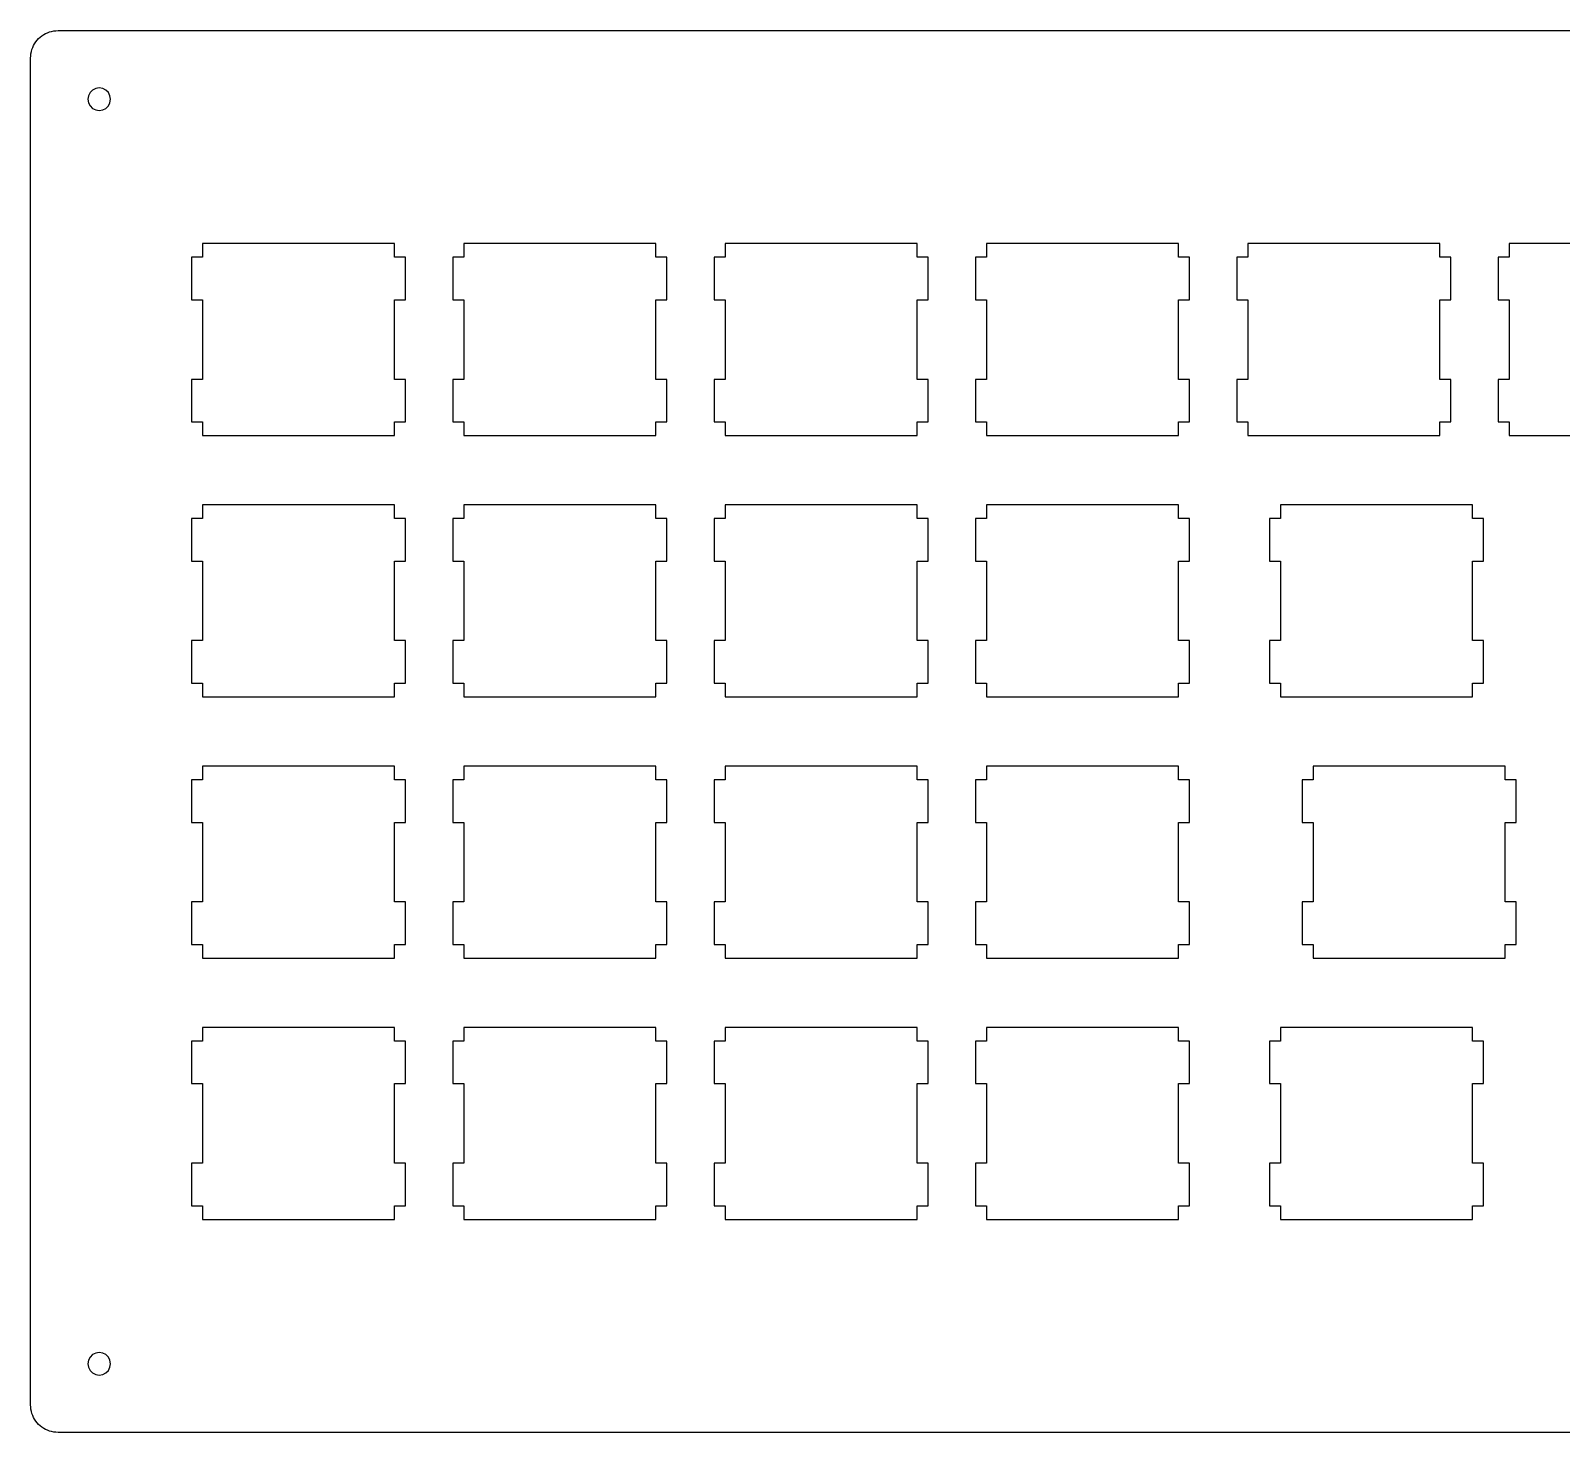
# Model space of a CAD drawing. Extents: x 0 to 334, y 0 to 103.
# Drawn here: x 0.1 to 111.7, y 0.4 to 102.6 of the extents above; entities that cross this region are included whole.
import ezdxf

# ---------------------------------------------------------------- set-up
doc = ezdxf.new("R2010")
doc.units = 0
doc.layers.get('0').update_dxf_attribs({"linetype": 'CONTINUOUS'})

msp = doc.modelspace()

# ---------------------------------------------------------------- linework, layer by layer
at = {"color": 0}
for p, q in [((0.31282, 101.471), (0.38999, 101.608)), ((0.38999, 101.608), (0.4768, 101.739)), ((0.4768, 101.739), (0.57464, 101.862)), ((0.57464, 101.862), (0.68075, 101.977)), ((0.68075, 101.977), (0.79651, 102.084)), ((0.79651, 102.084), (0.91915, 102.181)), ((0.91915, 102.181), (1.05006, 102.269)), ((1.05006, 102.269), (1.18787, 102.345)), ((1.18787, 102.345), (1.32981, 102.41)), ((1.32981, 102.41), (1.47588, 102.465)), ((1.47588, 102.465), (1.62884, 102.508)), ((1.62884, 102.508), (1.7818, 102.538)), ((1.7818, 102.538), (1.9389, 102.556)), ((1.9389, 102.556), (2.096, 102.563)), ((2.096, 102.563), (332.421, 102.563)), ((0.09508, 100.562), (0.10197, 100.719)), ((0.09508, 2.36196), (0.09508, 100.562)), ((0.10197, 100.719), (0.11989, 100.876)), ((0.11989, 100.876), (0.15021, 101.03)), ((0.15021, 101.03), (0.19293, 101.182)), ((0.19293, 101.182), (0.24805, 101.328)), ((0.24805, 101.328), (0.31282, 101.471)), ((4.61091, 98.2306), (4.42764, 98.0475)), ((4.84106, 98.3477), (4.61091, 98.2306)), ((5.09598, 98.388), (4.84106, 98.3477)), ((5.34956, 98.3477), (5.09598, 98.388)), ((5.57967, 98.2306), (5.34956, 98.3477)), ((5.76294, 98.0475), (5.57967, 98.2306)), ((4.31052, 97.8172), (4.27055, 97.5625)), ((4.27055, 97.5625), (4.31052, 97.3088)), ((4.42764, 98.0475), (4.31052, 97.8172)), ((4.31052, 97.3088), (4.42764, 97.0788)), ((5.8801, 97.8172), (5.76294, 98.0475)), ((5.76294, 97.0788), (5.8801, 97.3088)), ((5.92007, 97.5625), (5.8801, 97.8172)), ((5.8801, 97.3088), (5.92007, 97.5625)), ((4.42764, 97.0788), (4.61091, 96.8954)), ((4.61091, 96.8954), (4.84106, 96.7782)), ((4.84106, 96.7782), (5.09598, 96.7384)), ((5.09598, 96.7384), (5.34956, 96.7782)), ((5.34956, 96.7782), (5.57967, 96.8954)), ((5.57967, 96.8954), (5.76294, 97.0788)), ((12.6201, 86.0379), (11.8194, 86.0379)), ((11.8194, 86.0379), (11.8194, 82.9374)), ((12.6201, 87.0384), (12.6201, 86.0379)), ((26.6209, 87.0384), (12.6201, 87.0384)), ((26.6209, 86.0379), (26.6209, 87.0384)), ((27.4188, 86.0379), (26.6209, 86.0379)), ((27.4188, 82.9374), (27.4188, 86.0379)), ((31.6701, 86.0379), (30.8708, 86.0379)), ((30.8708, 86.0379), (30.8708, 82.9374)), ((31.6701, 87.0384), (31.6701, 86.0379)), ((45.671, 87.0384), (31.6701, 87.0384)), ((45.671, 86.0379), (45.671, 87.0384)), ((46.4704, 86.0379), (45.671, 86.0379)), ((46.4704, 82.9374), (46.4704, 86.0379)), ((50.7199, 86.0379), (49.9209, 86.0379)), ((49.9209, 86.0379), (49.9209, 82.9374)), ((50.7199, 87.0384), (50.7199, 86.0379)), ((64.721, 87.0384), (50.7199, 87.0384)), ((64.721, 86.0379), (64.721, 87.0384)), ((65.5204, 86.0379), (64.721, 86.0379)), ((65.5204, 82.9374), (65.5204, 86.0379)), ((69.7699, 86.0379), (68.9709, 86.0379)), ((68.9709, 86.0379), (68.9709, 82.9374)), ((69.7699, 87.0384), (69.7699, 86.0379)), ((83.771, 87.0384), (69.7699, 87.0384)), ((83.771, 86.0379), (83.771, 87.0384)), ((84.5704, 86.0379), (83.771, 86.0379)), ((84.5704, 82.9374), (84.5704, 86.0379)), ((88.8199, 86.0379), (88.0209, 86.0379)), ((88.0209, 86.0379), (88.0209, 82.9374)), ((88.8199, 87.0384), (88.8199, 86.0379)), ((102.821, 87.0384), (88.8199, 87.0384)), ((102.821, 86.0379), (102.821, 87.0384)), ((103.619, 86.0379), (102.821, 86.0379)), ((103.619, 82.9374), (103.619, 86.0379)), ((107.87, 86.0379), (107.071, 86.0379)), ((107.071, 86.0379), (107.071, 82.9374)), ((107.87, 87.0384), (107.87, 86.0379)), ((121.87, 87.0384), (107.87, 87.0384)), ((11.8194, 82.9374), (12.6201, 82.9374)), ((12.6201, 82.9374), (12.6201, 77.1384)), ((26.6209, 77.1384), (26.6209, 82.9374)), ((26.6209, 82.9374), (27.4188, 82.9374)), ((30.8708, 82.9374), (31.6701, 82.9374)), ((31.6701, 82.9374), (31.6701, 77.1384)), ((45.671, 77.1384), (45.671, 82.9374)), ((45.671, 82.9374), (46.4704, 82.9374)), ((49.9209, 82.9374), (50.7199, 82.9374)), ((50.7199, 82.9374), (50.7199, 77.1384)), ((64.721, 77.1384), (64.721, 82.9374)), ((64.721, 82.9374), (65.5204, 82.9374)), ((68.9709, 82.9374), (69.7699, 82.9374)), ((69.7699, 82.9374), (69.7699, 77.1384)), ((83.771, 77.1384), (83.771, 82.9374)), ((83.771, 82.9374), (84.5704, 82.9374)), ((88.0209, 82.9374), (88.8199, 82.9374)), ((88.8199, 82.9374), (88.8199, 77.1384)), ((102.821, 77.1384), (102.821, 82.9374)), ((102.821, 82.9374), (103.619, 82.9374)), ((107.071, 82.9374), (107.87, 82.9374)), ((107.87, 82.9374), (107.87, 77.1384)), ((12.6201, 77.1384), (11.8194, 77.1384)), ((11.8194, 77.1384), (11.8194, 74.0378)), ((27.4188, 77.1384), (26.6209, 77.1384)), ((27.4188, 74.0378), (27.4188, 77.1384)), ((31.6701, 77.1384), (30.8708, 77.1384)), ((30.8708, 77.1384), (30.8708, 74.0378)), ((46.4704, 77.1384), (45.671, 77.1384)), ((46.4704, 74.0378), (46.4704, 77.1384)), ((50.7199, 77.1384), (49.9209, 77.1384)), ((49.9209, 77.1384), (49.9209, 74.0378)), ((65.5204, 77.1384), (64.721, 77.1384)), ((65.5204, 74.0378), (65.5204, 77.1384)), ((69.7699, 77.1384), (68.9709, 77.1384)), ((68.9709, 77.1384), (68.9709, 74.0378)), ((84.5704, 77.1384), (83.771, 77.1384)), ((84.5704, 74.0378), (84.5704, 77.1384)), ((88.8199, 77.1384), (88.0209, 77.1384)), ((88.0209, 77.1384), (88.0209, 74.0378)), ((103.619, 77.1384), (102.821, 77.1384)), ((103.619, 74.0378), (103.619, 77.1384)), ((107.87, 77.1384), (107.071, 77.1384)), ((107.071, 77.1384), (107.071, 74.0378)), ((11.8194, 74.0378), (12.6201, 74.0378)), ((12.6201, 74.0378), (12.6201, 73.0373)), ((26.6209, 73.0373), (26.6209, 74.0378)), ((26.6209, 74.0378), (27.4188, 74.0378)), ((30.8708, 74.0378), (31.6701, 74.0378)), ((31.6701, 74.0378), (31.6701, 73.0373)), ((45.671, 73.0373), (45.671, 74.0378)), ((45.671, 74.0378), (46.4704, 74.0378)), ((49.9209, 74.0378), (50.7199, 74.0378)), ((50.7199, 74.0378), (50.7199, 73.0373)), ((64.721, 73.0373), (64.721, 74.0378)), ((64.721, 74.0378), (65.5204, 74.0378)), ((68.9709, 74.0378), (69.7699, 74.0378)), ((69.7699, 74.0378), (69.7699, 73.0373)), ((83.771, 73.0373), (83.771, 74.0378)), ((83.771, 74.0378), (84.5704, 74.0378)), ((88.0209, 74.0378), (88.8199, 74.0378)), ((88.8199, 74.0378), (88.8199, 73.0373)), ((102.821, 73.0373), (102.821, 74.0378)), ((102.821, 74.0378), (103.619, 74.0378)), ((107.071, 74.0378), (107.87, 74.0378)), ((107.87, 74.0378), (107.87, 73.0373)), ((12.6201, 73.0373), (26.6209, 73.0373)), ((31.6701, 73.0373), (45.671, 73.0373)), ((50.7199, 73.0373), (64.721, 73.0373)), ((69.7699, 73.0373), (83.771, 73.0373)), ((88.8199, 73.0373), (102.821, 73.0373)), ((107.87, 73.0373), (121.87, 73.0373)), ((12.6201, 66.9879), (11.8194, 66.9879)), ((11.8194, 66.9879), (11.8194, 63.8874)), ((12.6201, 67.9884), (12.6201, 66.9879)), ((26.6209, 67.9884), (12.6201, 67.9884)), ((26.6209, 66.9879), (26.6209, 67.9884)), ((27.4188, 66.9879), (26.6209, 66.9879)), ((27.4188, 63.8874), (27.4188, 66.9879)), ((31.6701, 66.9879), (30.8708, 66.9879)), ((30.8708, 66.9879), (30.8708, 63.8874)), ((31.6701, 67.9884), (31.6701, 66.9879)), ((45.671, 67.9884), (31.6701, 67.9884)), ((45.671, 66.9879), (45.671, 67.9884)), ((46.4704, 66.9879), (45.671, 66.9879)), ((46.4704, 63.8874), (46.4704, 66.9879)), ((50.7199, 66.9879), (49.9209, 66.9879)), ((49.9209, 66.9879), (49.9209, 63.8874)), ((50.7199, 67.9884), (50.7199, 66.9879)), ((64.721, 67.9884), (50.7199, 67.9884)), ((64.721, 66.9879), (64.721, 67.9884)), ((65.5204, 66.9879), (64.721, 66.9879)), ((65.5204, 63.8874), (65.5204, 66.9879)), ((69.7699, 66.9879), (68.9709, 66.9879)), ((68.9709, 66.9879), (68.9709, 63.8874)), ((69.7699, 67.9884), (69.7699, 66.9879)), ((83.771, 67.9884), (69.7699, 67.9884)), ((83.771, 66.9879), (83.771, 67.9884)), ((84.5704, 66.9879), (83.771, 66.9879)), ((84.5704, 63.8874), (84.5704, 66.9879)), ((91.2012, 66.9879), (90.4021, 66.9879)), ((90.4021, 66.9879), (90.4021, 63.8874)), ((91.2012, 67.9884), (91.2012, 66.9879)), ((105.201, 67.9884), (91.2012, 67.9884)), ((105.201, 66.9879), (105.201, 67.9884)), ((106.002, 66.9879), (105.201, 66.9879)), ((106.002, 63.8874), (106.002, 66.9879)), ((11.8194, 63.8874), (12.6201, 63.8874)), ((12.6201, 63.8874), (12.6201, 58.0884)), ((26.6209, 58.0884), (26.6209, 63.8874)), ((26.6209, 63.8874), (27.4188, 63.8874)), ((30.8708, 63.8874), (31.6701, 63.8874)), ((31.6701, 63.8874), (31.6701, 58.0884)), ((45.671, 58.0884), (45.671, 63.8874)), ((45.671, 63.8874), (46.4704, 63.8874)), ((49.9209, 63.8874), (50.7199, 63.8874)), ((50.7199, 63.8874), (50.7199, 58.0884)), ((64.721, 58.0884), (64.721, 63.8874)), ((64.721, 63.8874), (65.5204, 63.8874)), ((68.9709, 63.8874), (69.7699, 63.8874)), ((69.7699, 63.8874), (69.7699, 58.0884)), ((83.771, 58.0884), (83.771, 63.8874)), ((83.771, 63.8874), (84.5704, 63.8874)), ((90.4021, 63.8874), (91.2012, 63.8874)), ((91.2012, 63.8874), (91.2012, 58.0884)), ((105.201, 58.0884), (105.201, 63.8874)), ((105.201, 63.8874), (106.002, 63.8874)), ((12.6201, 58.0884), (11.8194, 58.0884)), ((11.8194, 58.0884), (11.8194, 54.9878)), ((27.4188, 58.0884), (26.6209, 58.0884)), ((27.4188, 54.9878), (27.4188, 58.0884)), ((31.6701, 58.0884), (30.8708, 58.0884)), ((30.8708, 58.0884), (30.8708, 54.9878)), ((46.4704, 58.0884), (45.671, 58.0884)), ((46.4704, 54.9878), (46.4704, 58.0884)), ((50.7199, 58.0884), (49.9209, 58.0884)), ((49.9209, 58.0884), (49.9209, 54.9878)), ((65.5204, 58.0884), (64.721, 58.0884)), ((65.5204, 54.9878), (65.5204, 58.0884)), ((69.7699, 58.0884), (68.9709, 58.0884)), ((68.9709, 58.0884), (68.9709, 54.9878)), ((84.5704, 58.0884), (83.771, 58.0884)), ((84.5704, 54.9878), (84.5704, 58.0884)), ((91.2012, 58.0884), (90.4021, 58.0884)), ((90.4021, 58.0884), (90.4021, 54.9878)), ((106.002, 58.0884), (105.201, 58.0884)), ((106.002, 54.9878), (106.002, 58.0884)), ((11.8194, 54.9878), (12.6201, 54.9878)), ((12.6201, 54.9878), (12.6201, 53.9873)), ((26.6209, 53.9873), (26.6209, 54.9878)), ((26.6209, 54.9878), (27.4188, 54.9878)), ((30.8708, 54.9878), (31.6701, 54.9878)), ((31.6701, 54.9878), (31.6701, 53.9873)), ((45.671, 53.9873), (45.671, 54.9878)), ((45.671, 54.9878), (46.4704, 54.9878)), ((49.9209, 54.9878), (50.7199, 54.9878)), ((50.7199, 54.9878), (50.7199, 53.9873)), ((64.721, 53.9873), (64.721, 54.9878)), ((64.721, 54.9878), (65.5204, 54.9878)), ((68.9709, 54.9878), (69.7699, 54.9878)), ((69.7699, 54.9878), (69.7699, 53.9873)), ((83.771, 53.9873), (83.771, 54.9878)), ((83.771, 54.9878), (84.5704, 54.9878)), ((90.4021, 54.9878), (91.2012, 54.9878)), ((91.2012, 54.9878), (91.2012, 53.9873)), ((105.201, 53.9873), (105.201, 54.9878)), ((105.201, 54.9878), (106.002, 54.9878)), ((12.6201, 53.9873), (26.6209, 53.9873)), ((31.6701, 53.9873), (45.671, 53.9873)), ((50.7199, 53.9873), (64.721, 53.9873)), ((69.7699, 53.9873), (83.771, 53.9873)), ((91.2012, 53.9873), (105.201, 53.9873)), ((12.6201, 48.9384), (12.6201, 47.9379)), ((26.6209, 48.9384), (12.6201, 48.9384)), ((26.6209, 47.9379), (26.6209, 48.9384)), ((31.6701, 48.9384), (31.6701, 47.9379)), ((45.671, 48.9384), (31.6701, 48.9384)), ((45.671, 47.9379), (45.671, 48.9384)), ((50.7199, 48.9384), (50.7199, 47.9379)), ((64.721, 48.9384), (50.7199, 48.9384)), ((64.721, 47.9379), (64.721, 48.9384)), ((69.7699, 48.9384), (69.7699, 47.9379)), ((83.771, 48.9384), (69.7699, 48.9384)), ((83.771, 47.9379), (83.771, 48.9384)), ((93.5824, 48.9384), (93.5824, 47.9379)), ((107.582, 48.9384), (93.5824, 48.9384)), ((107.582, 47.9379), (107.582, 48.9384)), ((12.6201, 47.9379), (11.8194, 47.9379)), ((11.8194, 47.9379), (11.8194, 44.8374)), ((27.4188, 47.9379), (26.6209, 47.9379)), ((27.4188, 44.8374), (27.4188, 47.9379)), ((31.6701, 47.9379), (30.8708, 47.9379)), ((30.8708, 47.9379), (30.8708, 44.8374)), ((46.4704, 47.9379), (45.671, 47.9379)), ((46.4704, 44.8374), (46.4704, 47.9379)), ((50.7199, 47.9379), (49.9209, 47.9379)), ((49.9209, 47.9379), (49.9209, 44.8374)), ((65.5204, 47.9379), (64.721, 47.9379)), ((65.5204, 44.8374), (65.5204, 47.9379)), ((69.7699, 47.9379), (68.9709, 47.9379)), ((68.9709, 47.9379), (68.9709, 44.8374)), ((84.5704, 47.9379), (83.771, 47.9379)), ((84.5704, 44.8374), (84.5704, 47.9379)), ((93.5824, 47.9379), (92.782, 47.9379)), ((92.782, 47.9379), (92.782, 44.8374)), ((108.383, 47.9379), (107.582, 47.9379)), ((108.383, 44.8374), (108.383, 47.9379)), ((11.8194, 44.8374), (12.6201, 44.8374)), ((12.6201, 44.8374), (12.6201, 39.0384)), ((26.6209, 39.0384), (26.6209, 44.8374)), ((26.6209, 44.8374), (27.4188, 44.8374)), ((30.8708, 44.8374), (31.6701, 44.8374)), ((31.6701, 44.8374), (31.6701, 39.0384)), ((45.671, 39.0384), (45.671, 44.8374)), ((45.671, 44.8374), (46.4704, 44.8374)), ((49.9209, 44.8374), (50.7199, 44.8374)), ((50.7199, 44.8374), (50.7199, 39.0384)), ((64.721, 39.0384), (64.721, 44.8374)), ((64.721, 44.8374), (65.5204, 44.8374)), ((68.9709, 44.8374), (69.7699, 44.8374)), ((69.7699, 44.8374), (69.7699, 39.0384)), ((83.771, 39.0384), (83.771, 44.8374)), ((83.771, 44.8374), (84.5704, 44.8374)), ((92.782, 44.8374), (93.5824, 44.8374)), ((93.5824, 44.8374), (93.5824, 39.0384)), ((107.582, 39.0384), (107.582, 44.8374)), ((107.582, 44.8374), (108.383, 44.8374)), ((12.6201, 39.0384), (11.8194, 39.0384)), ((11.8194, 39.0384), (11.8194, 35.9378)), ((27.4188, 39.0384), (26.6209, 39.0384)), ((27.4188, 35.9378), (27.4188, 39.0384)), ((31.6701, 39.0384), (30.8708, 39.0384)), ((30.8708, 39.0384), (30.8708, 35.9378)), ((46.4704, 39.0384), (45.671, 39.0384)), ((46.4704, 35.9378), (46.4704, 39.0384)), ((50.7199, 39.0384), (49.9209, 39.0384)), ((49.9209, 39.0384), (49.9209, 35.9378)), ((65.5204, 39.0384), (64.721, 39.0384)), ((65.5204, 35.9378), (65.5204, 39.0384)), ((69.7699, 39.0384), (68.9709, 39.0384)), ((68.9709, 39.0384), (68.9709, 35.9378)), ((84.5704, 39.0384), (83.771, 39.0384)), ((84.5704, 35.9378), (84.5704, 39.0384)), ((93.5824, 39.0384), (92.782, 39.0384)), ((92.782, 39.0384), (92.782, 35.9378)), ((108.383, 39.0384), (107.582, 39.0384)), ((108.383, 35.9378), (108.383, 39.0384)), ((11.8194, 35.9378), (12.6201, 35.9378)), ((12.6201, 35.9378), (12.6201, 34.9374)), ((26.6209, 34.9374), (26.6209, 35.9378)), ((26.6209, 35.9378), (27.4188, 35.9378)), ((30.8708, 35.9378), (31.6701, 35.9378)), ((31.6701, 35.9378), (31.6701, 34.9374)), ((45.671, 34.9374), (45.671, 35.9378)), ((45.671, 35.9378), (46.4704, 35.9378)), ((49.9209, 35.9378), (50.7199, 35.9378)), ((50.7199, 35.9378), (50.7199, 34.9374)), ((64.721, 34.9374), (64.721, 35.9378)), ((64.721, 35.9378), (65.5204, 35.9378)), ((68.9709, 35.9378), (69.7699, 35.9378)), ((69.7699, 35.9378), (69.7699, 34.9374)), ((83.771, 34.9374), (83.771, 35.9378)), ((83.771, 35.9378), (84.5704, 35.9378)), ((92.782, 35.9378), (93.5824, 35.9378)), ((93.5824, 35.9378), (93.5824, 34.9374)), ((107.582, 34.9374), (107.582, 35.9378)), ((107.582, 35.9378), (108.383, 35.9378)), ((12.6201, 34.9374), (26.6209, 34.9374)), ((31.6701, 34.9374), (45.671, 34.9374)), ((50.7199, 34.9374), (64.721, 34.9374)), ((69.7699, 34.9374), (83.771, 34.9374)), ((93.5824, 34.9374), (107.582, 34.9374)), ((12.6201, 29.8883), (12.6201, 28.8878)), ((26.6209, 29.8883), (12.6201, 29.8883)), ((26.6209, 28.8878), (26.6209, 29.8883)), ((31.6701, 29.8883), (31.6701, 28.8878)), ((45.671, 29.8883), (31.6701, 29.8883)), ((45.671, 28.8878), (45.671, 29.8883)), ((50.7199, 29.8883), (50.7199, 28.8878)), ((64.721, 29.8883), (50.7199, 29.8883)), ((64.721, 28.8878), (64.721, 29.8883)), ((69.7699, 29.8883), (69.7699, 28.8878)), ((83.771, 29.8883), (69.7699, 29.8883)), ((83.771, 28.8878), (83.771, 29.8883)), ((91.2012, 29.8883), (91.2012, 28.8878)), ((105.201, 29.8883), (91.2012, 29.8883)), ((105.201, 28.8878), (105.201, 29.8883)), ((12.6201, 28.8878), (11.8194, 28.8878)), ((11.8194, 28.8878), (11.8194, 25.7886)), ((27.4188, 28.8878), (26.6209, 28.8878)), ((27.4188, 25.7886), (27.4188, 28.8878)), ((31.6701, 28.8878), (30.8708, 28.8878)), ((30.8708, 28.8878), (30.8708, 25.7886)), ((46.4704, 28.8878), (45.671, 28.8878)), ((46.4704, 25.7886), (46.4704, 28.8878)), ((50.7199, 28.8878), (49.9209, 28.8878)), ((49.9209, 28.8878), (49.9209, 25.7886)), ((65.5204, 28.8878), (64.721, 28.8878)), ((65.5204, 25.7886), (65.5204, 28.8878)), ((69.7699, 28.8878), (68.9709, 28.8878)), ((68.9709, 28.8878), (68.9709, 25.7886)), ((84.5704, 28.8878), (83.771, 28.8878)), ((84.5704, 25.7886), (84.5704, 28.8878)), ((91.2012, 28.8878), (90.4021, 28.8878)), ((90.4021, 28.8878), (90.4021, 25.7886)), ((106.002, 28.8878), (105.201, 28.8878)), ((106.002, 25.7886), (106.002, 28.8878)), ((11.8194, 25.7886), (12.6201, 25.7886)), ((12.6201, 25.7886), (12.6201, 19.9885)), ((26.6209, 19.9885), (26.6209, 25.7886)), ((26.6209, 25.7886), (27.4188, 25.7886)), ((30.8708, 25.7886), (31.6701, 25.7886)), ((31.6701, 25.7886), (31.6701, 19.9885)), ((45.671, 19.9885), (45.671, 25.7886)), ((45.671, 25.7886), (46.4704, 25.7886)), ((49.9209, 25.7886), (50.7199, 25.7886)), ((50.7199, 25.7886), (50.7199, 19.9885)), ((64.721, 19.9885), (64.721, 25.7886)), ((64.721, 25.7886), (65.5204, 25.7886)), ((68.9709, 25.7886), (69.7699, 25.7886)), ((69.7699, 25.7886), (69.7699, 19.9885)), ((83.771, 19.9885), (83.771, 25.7886)), ((83.771, 25.7886), (84.5704, 25.7886)), ((90.4021, 25.7886), (91.2012, 25.7886)), ((91.2012, 25.7886), (91.2012, 19.9885)), ((105.201, 19.9885), (105.201, 25.7886)), ((105.201, 25.7886), (106.002, 25.7886)), ((12.6201, 19.9885), (11.8194, 19.9885)), ((11.8194, 19.9885), (11.8194, 16.8879)), ((27.4188, 19.9885), (26.6209, 19.9885)), ((27.4188, 16.8879), (27.4188, 19.9885)), ((31.6701, 19.9885), (30.8708, 19.9885)), ((30.8708, 19.9885), (30.8708, 16.8879)), ((46.4704, 19.9885), (45.671, 19.9885)), ((46.4704, 16.8879), (46.4704, 19.9885)), ((50.7199, 19.9885), (49.9209, 19.9885)), ((49.9209, 19.9885), (49.9209, 16.8879)), ((65.5204, 19.9885), (64.721, 19.9885)), ((65.5204, 16.8879), (65.5204, 19.9885)), ((69.7699, 19.9885), (68.9709, 19.9885)), ((68.9709, 19.9885), (68.9709, 16.8879)), ((84.5704, 19.9885), (83.771, 19.9885)), ((84.5704, 16.8879), (84.5704, 19.9885)), ((91.2012, 19.9885), (90.4021, 19.9885)), ((90.4021, 19.9885), (90.4021, 16.8879)), ((106.002, 19.9885), (105.201, 19.9885)), ((106.002, 16.8879), (106.002, 19.9885)), ((11.8194, 16.8879), (12.6201, 16.8879)), ((12.6201, 16.8879), (12.6201, 15.8874)), ((26.6209, 15.8874), (26.6209, 16.8879)), ((26.6209, 16.8879), (27.4188, 16.8879)), ((30.8708, 16.8879), (31.6701, 16.8879)), ((31.6701, 16.8879), (31.6701, 15.8874)), ((45.671, 15.8874), (45.671, 16.8879)), ((45.671, 16.8879), (46.4704, 16.8879)), ((49.9209, 16.8879), (50.7199, 16.8879)), ((50.7199, 16.8879), (50.7199, 15.8874)), ((64.721, 15.8874), (64.721, 16.8879)), ((64.721, 16.8879), (65.5204, 16.8879)), ((68.9709, 16.8879), (69.7699, 16.8879)), ((69.7699, 16.8879), (69.7699, 15.8874)), ((83.771, 15.8874), (83.771, 16.8879)), ((83.771, 16.8879), (84.5704, 16.8879)), ((90.4021, 16.8879), (91.2012, 16.8879)), ((91.2012, 16.8879), (91.2012, 15.8874)), ((105.201, 15.8874), (105.201, 16.8879)), ((105.201, 16.8879), (106.002, 16.8879)), ((12.6201, 15.8874), (26.6209, 15.8874)), ((31.6701, 15.8874), (45.671, 15.8874)), ((50.7199, 15.8874), (64.721, 15.8874)), ((69.7699, 15.8874), (83.771, 15.8874)), ((91.2012, 15.8874), (105.201, 15.8874)), ((4.31052, 5.61689), (4.27055, 5.36194)), ((4.42764, 5.84701), (4.31052, 5.61689)), ((4.61091, 6.03031), (4.42764, 5.84701)), ((4.84106, 6.14744), (4.61091, 6.03031)), ((5.09598, 6.1874), (4.84106, 6.14744)), ((5.34956, 6.14744), (5.09598, 6.1874)), ((5.57967, 6.03031), (5.34956, 6.14744)), ((5.76294, 5.84701), (5.57967, 6.03031)), ((5.8801, 5.61689), (5.76294, 5.84701)), ((5.92007, 5.36194), (5.8801, 5.61689)), ((4.27055, 5.36194), (4.31052, 5.1084)), ((4.31052, 5.1084), (4.42764, 4.87825)), ((4.42764, 4.87825), (4.61091, 4.69498)), ((4.61091, 4.69498), (4.84106, 4.57786)), ((4.84106, 4.57786), (5.09598, 4.53651)), ((5.09598, 4.53651), (5.34956, 4.57786)), ((5.34956, 4.57786), (5.57967, 4.69498)), ((5.57967, 4.69498), (5.76294, 4.87825)), ((5.76294, 4.87825), (5.8801, 5.1084)), ((5.8801, 5.1084), (5.92007, 5.36194)), ((0.10197, 2.20624), (0.09508, 2.36196)), ((0.11989, 2.05052), (0.10197, 2.20624)), ((0.15021, 1.89618), (0.11989, 2.05052)), ((0.19293, 1.74322), (0.15021, 1.89618)), ((0.24805, 1.59714), (0.19293, 1.74322)), ((0.31282, 1.45521), (0.24805, 1.59714)), ((0.38999, 1.31741), (0.31282, 1.45521)), ((0.4768, 1.18649), (0.38999, 1.31741)), ((0.57464, 1.06385), (0.4768, 1.18649)), ((0.68075, 0.94809), (0.57464, 1.06385)), ((0.79651, 0.84198), (0.68075, 0.94809)), ((0.91915, 0.74414), (0.79651, 0.84198)), ((1.05006, 0.65732), (0.91915, 0.74414)), ((1.18787, 0.58015), (1.05006, 0.65732)), ((1.32981, 0.51539), (1.18787, 0.58015)), ((1.47588, 0.46027), (1.32981, 0.51539)), ((1.62884, 0.41754), (1.47588, 0.46027)), ((1.7818, 0.38723), (1.62884, 0.41754)), ((1.9389, 0.36932), (1.7818, 0.38723)), ((2.096, 0.36242), (1.9389, 0.36932)), ((332.421, 0.36242), (2.096, 0.36242))]:
    msp.add_line(p, q, dxfattribs=at)

doc.saveas('drawing.dxf')
